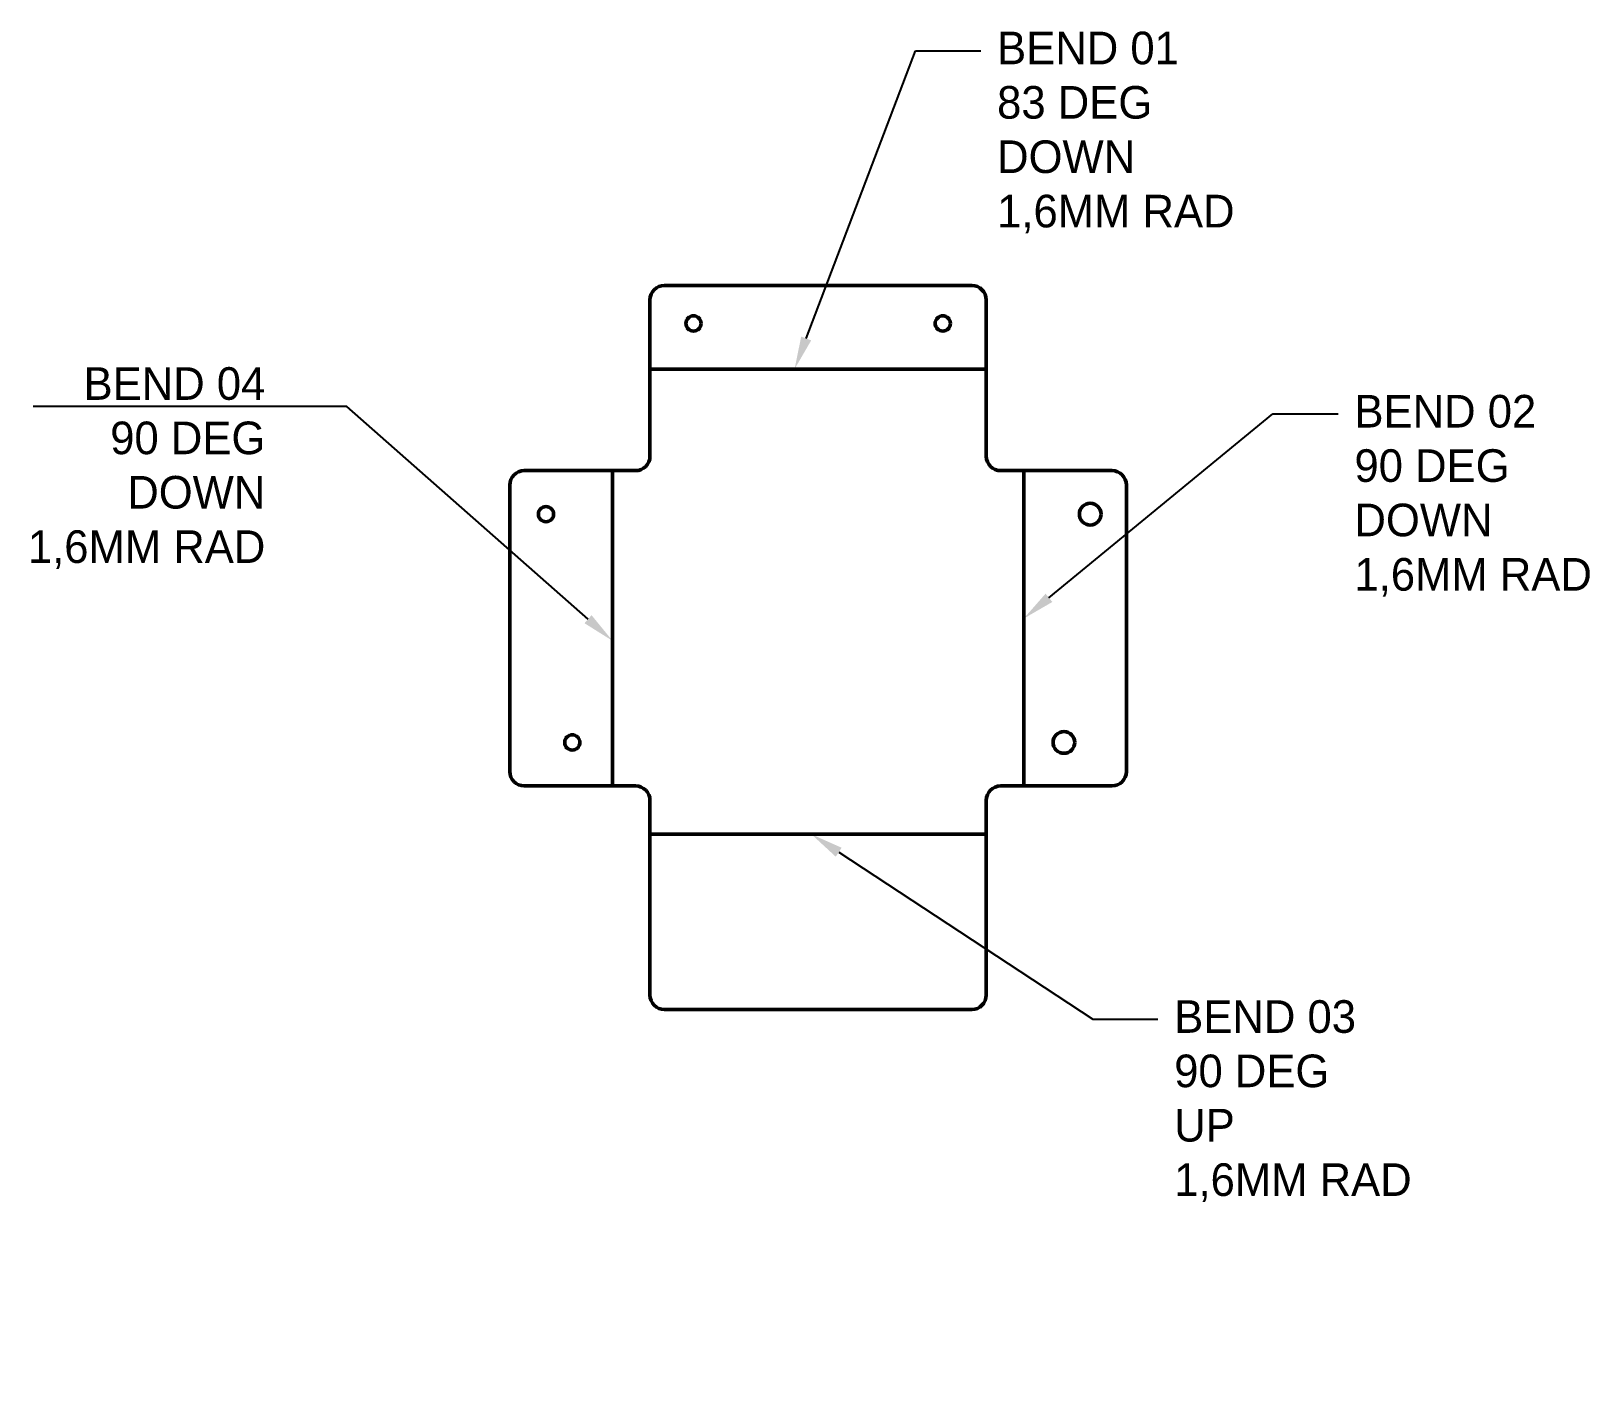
# Model space of a CAD drawing. Header units: millimetres. Extents: x -171 to 259, y -278 to 91.
import ezdxf
from ezdxf import colors
from ezdxf.entities.mleader import LeaderData, LeaderLine
from ezdxf.math import Vec2, Vec3

# ---------------------------------------------------------------- set-up
doc = ezdxf.new("R2010")
doc.units = ezdxf.units.MM
for name, color, linetype, lineweight in [('IV_BEND', 7, 'Continuous', 50), ('IV_BEND_DOWN', 7, 'Continuous', 50), ('IV_INTERIOR_PROFILES', 7, 'Continuous', 50), ('IV_OUTER_PROFILE', 7, 'Continuous', 50)]:
    doc.layers.add(name, color=color, linetype=linetype, lineweight=lineweight)

msp = doc.modelspace()

# ---------------------------------------------------------------- linework, layer by layer
at = {"layer": 'IV_BEND'}
msp.add_line((92.8, -130.49), (0, -130.49), dxfattribs=at)
at = {"layer": 'IV_BEND_DOWN'}
for p, q in [((92.8, -2.09), (0, -2.09)), ((-10.35, -30.14), (-10.35, -117.14)), ((103.15, -117.14), (103.15, -30.14))]:
    msp.add_line(p, q, dxfattribs=at)
at = {"layer": 'IV_INTERIOR_PROFILES'}
for centre, radius in [((12, 10.48), 2.1), ((80.8, 10.48), 2.1), ((-28.7, -42.14), 2.1), ((121.5, -42.14), 3), ((-21.44, -105.14), 2.1), ((114.24, -105.14), 3)]:
    msp.add_circle(centre, radius, dxfattribs=at)
at = {"layer": 'IV_OUTER_PROFILE'}
for p, q in [((4, 20.96), (88.8, 20.96)), ((0, 16.96), (0, -26.14)), ((92.8, 16.96), (92.8, -26.14)), ((-38.7, -34.14), (-38.7, -113.14)), ((-4, -30.14), (-34.7, -30.14)), ((127.5, -30.14), (96.8, -30.14)), ((131.5, -113.14), (131.5, -34.14)), ((-34.7, -117.14), (-4, -117.14)), ((96.8, -117.14), (127.5, -117.14)), ((0, -121.14), (0, -174.84)), ((92.8, -121.14), (92.8, -174.84)), ((88.8, -178.84), (4, -178.84))]:
    msp.add_line(p, q, dxfattribs=at)
for centre, start, end in [((4, 16.96), 90, 180), ((88.8, 16.96), 0, 90), ((-4, -26.14), 270, 360), ((96.8, -26.14), 180, 270), ((-34.7, -34.14), 90, 180), ((127.5, -34.14), 0, 90), ((-34.7, -113.14), 180, 270), ((127.5, -113.14), 270, 360), ((-4, -121.14), 360, 90), ((96.8, -121.14), 90, 180), ((4, -174.84), 180, 270), ((88.8, -174.84), 270, 0)]:
    msp.add_arc(centre, 4, start, end, dxfattribs=at)

# ---------------------------------------------------------------- leaders
ml = msp.add_multileader_mtext('Standard')
ml.set_content('BEND 01\\P83 DEG\\PDOWN \\P1,6MM RAD', color=256)
ml.set_leader_properties()
ml.build(insert=Vec2(0, 0))
ml.multileader.update_dxf_attribs({"text_right_attachment_type": 6, "dogleg_length": 0.36, "arrow_head_size": 9, "scale": 50})
ctx = ml.context
ctx.base_point, ctx.scale, ctx.char_height, ctx.arrow_head_size, ctx.landing_gap_size, ctx.plane_origin = Vec3(91.3, 85.75), 50, 9, 9, 4.5, Vec3(233.94, 73.12)
ctx.right_attachment = 6
notes = []
notes.append((ctx, [(0, (1, 1, 0), (73.3, 85.75), (1, 0), 18, [(0, [(39.91, -2.09)], 0, [])])]))
ctx.mtext.insert, ctx.mtext.flow_direction = Vec3(95.8, 91), 5
ml = msp.add_multileader_mtext('Standard')
ml.set_content('BEND 04\\P90 DEG\\PDOWN \\P1,6MM RAD', color=256)
ml.set_leader_properties()
ml.build(insert=Vec2(0, 0))
ml.multileader.update_dxf_attribs({"text_right_attachment_type": 6, "dogleg_length": 0.36, "arrow_head_size": 9, "scale": 50})
ctx = ml.context
ctx.base_point, ctx.scale, ctx.char_height, ctx.arrow_head_size, ctx.landing_gap_size, ctx.plane_origin = Vec3(-181.16, -6.85), 50, 9, 9, 4.5, Vec3(22.16, -49.15)
ctx.right_attachment, ctx.text_align_type = 6, 2
notes.append((ctx, [(1, (1, 1, 0), (-83.66, -12.4), (-1, 0), 18, [(0, [(-10.35, -77.09)], 0, [])])]))
ctx.mtext.insert, ctx.mtext.alignment, ctx.mtext.flow_direction = Vec3(-106.16, -1.6), 3, 5
ml = msp.add_multileader_mtext('Standard')
ml.set_content('BEND 02\\P90 DEG\\PDOWN \\P1,6MM RAD', color=256)
ml.set_leader_properties()
ml.build(insert=Vec2(0, 0))
ml.multileader.update_dxf_attribs({"text_right_attachment_type": 6, "dogleg_length": 0.36, "arrow_head_size": 9, "scale": 50})
ctx = ml.context
ctx.base_point, ctx.scale, ctx.char_height, ctx.arrow_head_size, ctx.landing_gap_size, ctx.plane_origin = Vec3(189.92, -14.49), 50, 9, 9, 4.5, Vec3(352.68, -62.6)
ctx.right_attachment = 6
notes.append((ctx, [(0, (1, 1, 0), (171.92, -14.49), (1, 0), 18, [(0, [(103.15, -70.95)], 0, [])])]))
ctx.mtext.insert, ctx.mtext.flow_direction = Vec3(194.42, -9.24), 5
ml = msp.add_multileader_mtext('Standard')
ml.set_content('BEND 03\\P90 DEG\\PUP \\P1,6MM RAD', color=256)
ml.set_leader_properties()
ml.build(insert=Vec2(0, 0))
ml.multileader.update_dxf_attribs({"text_right_attachment_type": 6, "dogleg_length": 0.36, "arrow_head_size": 9, "scale": 50})
ctx = ml.context
ctx.base_point, ctx.scale, ctx.char_height, ctx.arrow_head_size, ctx.landing_gap_size, ctx.plane_origin = Vec3(140.18, -181.53), 50, 9, 9, 4.5, Vec3(347.79, -247.22)
ctx.right_attachment = 6
notes.append((ctx, [(0, (1, 1, 0), (122.18, -181.53), (1, 0), 18, [(0, [(44.56, -130.49)], 0, [])])]))
ctx.mtext.insert, ctx.mtext.flow_direction = Vec3(144.68, -176.28), 5
for ctx, leaders in notes:
    for number, flags, end, landing, length, lines in leaders:
        leader = LeaderData()
        leader.index, (leader.has_last_leader_line, leader.has_dogleg_vector, leader.attachment_direction) = number, flags
        leader.last_leader_point, leader.dogleg_vector, leader.dogleg_length = Vec3(end), Vec3(landing), length
        for number, points, colour, breaks in lines:
            line = LeaderLine()
            line.index, line.vertices, line.color, line.breaks = number, Vec3.list(points), colors.encode_raw_color(colour), breaks
            leader.lines.append(line)
        ctx.leaders.append(leader)

doc.saveas('drawing.dxf')
